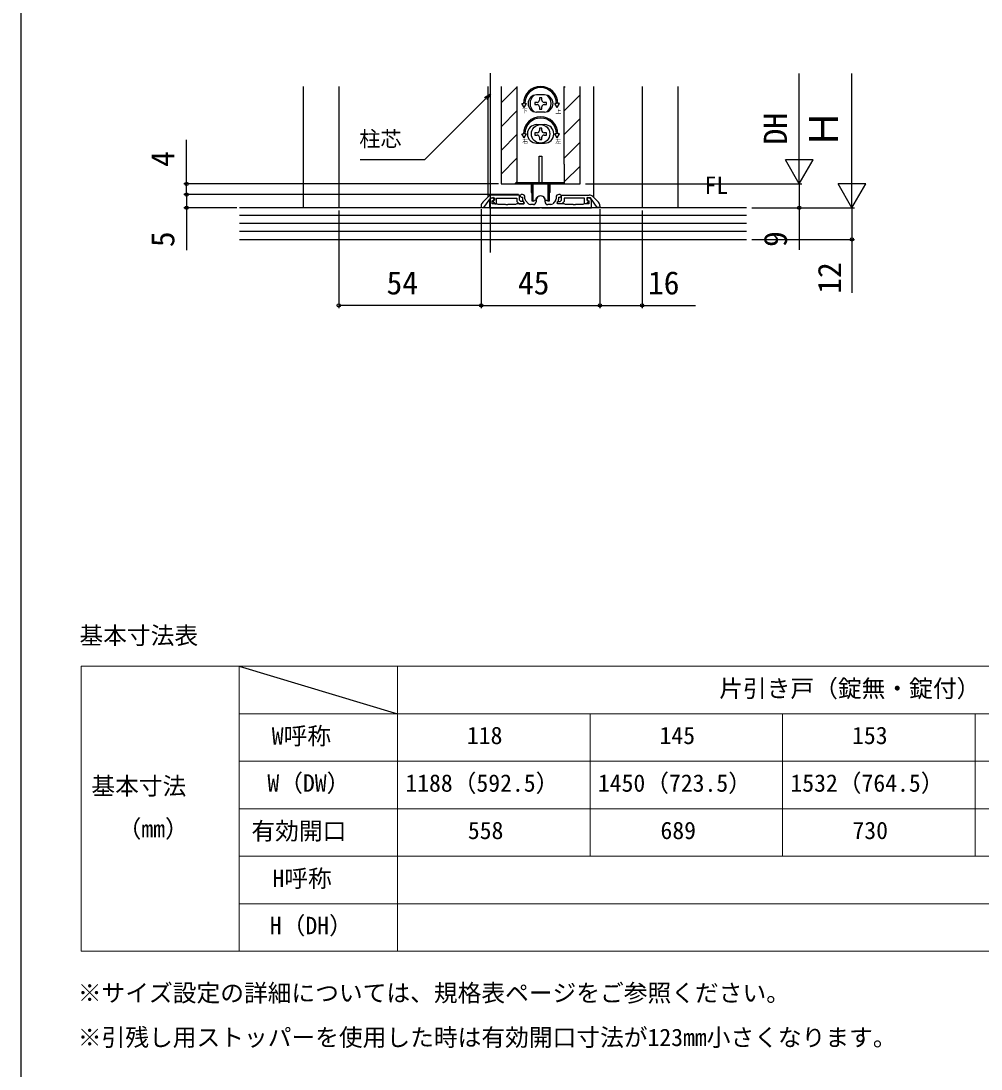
# Model space of a CAD drawing. Units: millimetres, scale not verified. Extents: x -525 to 525, y -783 to 779.
# Drawn here: x -524.9 to -160.9, y -386.8 to 10.4 of the extents above; entities that cross this region are included whole.
import ezdxf
from ezdxf.enums import TextEntityAlignment as Align

# ---------------------------------------------------------------- set-up
doc = ezdxf.new("R2010")
doc.units = ezdxf.units.MM
doc.header["$LTSCALE"] = 4
doc.layers.add('0-1_TABLE1', color=7, linetype='Continuous', lineweight=18)
for name, color, linetype in [('0-2_USER1', 3, 'Continuous'), ('0-3_YKK_11', 7, 'Continuous'), ('0-5_YKK_12', 2, 'Continuous'), ('0-6_YKK_13', 4, 'Continuous'), ('0-8_YKK_D', 6, 'Continuous'), ('0-9_YKK_ZWAK', 7, 'Continuous'), ('0-A_YSS_K', 3, 'Continuous')]:
    doc.layers.add(name, color=color, linetype=linetype)
doc.styles.add('ＭＳ ゴシック', font='')
doc.styles.get('ＭＳ ゴシック').set_extended_font_data('MS Gothic')

msp = doc.modelspace()

# ---------------------------------------------------------------- linework, layer by layer
at = {"layer": '0-1_TABLE1'}
for p, q in [((-502.113, -234.148), (201.887, -234.148)), ((-502.113, -234.148), (-502.113, -342.148)), ((-442.113, -234.148), (-442.113, -342.148)), ((-382.113, -234.148), (-382.113, -342.148)), ((-442.113, -252.148), (201.887, -252.148)), ((-309.113, -252.148), (-309.113, -306.148)), ((-236.113, -252.148), (-236.113, -306.148)), ((-163.113, -252.148), (-163.113, -306.148)), ((-442.113, -270.148), (201.887, -270.148)), ((-442.113, -288.148), (201.887, -288.148)), ((-442.113, -306.148), (201.887, -306.148)), ((-442.113, -324.148), (201.887, -324.148)), ((-502.113, -342.148), (201.887, -342.148))]:
    msp.add_line(p, q, dxfattribs=at)
at = {"layer": '0-2_USER1'}
msp.add_line((-442.113, -234.148), (-382.113, -252.148), dxfattribs=at)
at = {"layer": '0-3_YKK_11'}
for p, q in [((-335.9, -55.598), (-346.272, -55.598)), ((-319.9, -55.598), (-309.528, -55.598)), ((-347.686, -56.184), (-349.814, -58.313)), ((-347.2, -57.798), (-347.2, -60.4)), ((-333.8, -57.02), (-333.8, -56.4)), ((-332.498, -58.864), (-333.547, -57.684)), ((-330.6, -59.2), (-331.751, -59.2)), ((-329.6, -57.6), (-329.6, -58.2)), ((-326.2, -58.2), (-326.2, -57.6)), ((-324.049, -59.2), (-325.2, -59.2)), ((-322.253, -57.684), (-323.302, -58.864)), ((-322, -56.4), (-322, -57.02)), ((-308.114, -56.184), (-305.986, -58.313))]:
    msp.add_line(p, q, dxfattribs=at)
for points in [[(-350.4, -59.727), (-350.4, -60.298), (-349.4, -60.298), (-346.8, -56.598), (-345.4, -56.598), (-345.4, -57.506), (-346.068, -57.75), (-345.264, -58.898), (-344.6, -58.898), (-344.6, -56.798), (-336.9, -56.798), (-336.9, -57.981), (-335.983, -58.898), (-334.3, -58.898), (-334.3, -58.098), (-335.369, -58.098), (-335.9, -57.567), (-335.9, -55.598)], [(-334.8, -55.4), (-335.3, -55.4), (-335.8, -55.9), (-335.3, -56.4), (-334.8, -56.4), (-334.8, -57.02)], [(-305.4, -59.727), (-305.4, -60.298), (-306.4, -60.298), (-309, -56.598), (-310.4, -56.598), (-310.4, -57.506), (-309.732, -57.75), (-310.536, -58.898), (-311.2, -58.898), (-311.2, -56.798), (-318.9, -56.798), (-318.9, -57.981), (-319.817, -58.898), (-321.5, -58.898), (-321.5, -58.098), (-320.431, -58.098), (-319.9, -57.567), (-319.9, -55.598)], [(-321, -57.02), (-321, -56.4), (-320.5, -56.4), (-320, -55.9), (-320.5, -55.4), (-321, -55.4)], [(-347.2, -60.4), (-328.358, -60.4), (-328.175, -60.28), (-327.625, -60.28), (-327.442, -60.4), (-308.6, -60.4), (-308.6, -57.798)], [(-334.295, -58.349), (-334.139, -58.524), (-334.307, -58.9), (-336.9, -58.9), (-337.16, -59.05), (-337.42, -59.2), (-340.242, -59.2), (-340.425, -59.32), (-340.975, -59.32), (-341.158, -59.2), (-343.98, -59.2), (-344.24, -59.05), (-344.5, -58.9), (-346.2, -58.9), (-346.2, -57.728), (-345.515, -57.479), (-345.858, -56.54), (-346.476, -56.765)], [(-309.324, -56.765), (-309.942, -56.54), (-310.285, -57.479), (-309.6, -57.728), (-309.6, -58.9), (-311.3, -58.9), (-311.56, -59.05), (-311.82, -59.2), (-314.642, -59.2), (-314.825, -59.32), (-315.375, -59.32), (-315.558, -59.2), (-318.38, -59.2), (-318.64, -59.05), (-318.9, -58.9), (-321.493, -58.9), (-321.661, -58.524), (-321.505, -58.349)]]:
    msp.add_lwpolyline(points, dxfattribs=at)
for centre, radius, start, end in [((-346.272, -57.598), 2, 90, 134.99999), ((-334.8, -56.4), 1, 0.00001, 89.99999), ((-321, -56.4), 1, 90.00001, 179.99999), ((-309.528, -57.598), 2, 45.00001, 90), ((-348.4, -59.727), 2, 135.00001, 180), ((-346.1, -57.798), 1.1, 110.00001, 179.99998), ((-332.8, -57.02), 2, 180.00001, 221.63353), ((-332.8, -57.02), 1, 180.00003, 221.63355), ((-331.751, -58.2), 1, 221.63354, 270), ((-330.6, -58.2), 1, 270.00001, 359.99999), ((-327.9, -57.6), 1.7, 359.99999, 180.00001), ((-325.2, -58.2), 1, 180.00001, 269.99999), ((-324.049, -58.2), 1, 270, 318.36646), ((-323, -57.02), 1, 318.36645, 359.99997), ((-323, -57.02), 2, 318.36647, 359.99999), ((-309.7, -57.798), 1.1, 0.00002, 69.99999), ((-307.4, -59.727), 2, 360, 44.99999)]:
    msp.add_arc(centre, radius, start, end, dxfattribs=at)
at = {"layer": '0-5_YKK_12'}
for p, q in [((-346.9, -77.4), (-346.9, -9.41)), ((-417.9, -14.4), (-417.9, -60.4)), ((-404.4, -14.413), (-404.4, -60.4)), ((-347.884, -14.413), (-347.884, -56.398)), ((-342.885, -14.413), (-342.885, -51.4)), ((-342.885, -14.413), (-342.885, -51.4)), ((-342.885, -20.708), (-336.885, -14.708)), ((-318.885, -14.668), (-318.629, -14.413)), ((-307.884, -14.413), (-307.884, -56.399)), ((-289.4, -14.413), (-289.4, -60.4)), ((-275.9, -14.413), (-275.9, -60.4)), ((-318.885, -23.648), (-312.885, -17.649)), ((-342.885, -29.688), (-336.885, -23.688)), ((-318.885, -32.629), (-312.885, -26.629)), ((-342.885, -38.668), (-336.885, -32.668)), ((-318.885, -41.609), (-312.885, -35.609)), ((-342.885, -47.648), (-336.885, -41.648)), ((-318.885, -50.589), (-312.885, -44.589)), ((-337.656, -51.4), (-336.885, -50.629))]:
    msp.add_line(p, q, dxfattribs=at)
msp.add_lwpolyline([(-342.885, -51.4), (-312.885, -51.4), (-312.885, -14.413)], dxfattribs=at)
at = {"layer": '0-6_YKK_13'}
for p, q in [((-336.885, -14.4), (-336.885, -43.9)), ((-318.885, -43.9), (-318.885, -14.4)), ((-326.385, -17.65), (-329.385, -17.65)), ((-328.325, -18.7), (-328.325, -19.58)), ((-327.445, -18.7), (-328.325, -18.7)), ((-327.445, -19.58), (-327.445, -18.7)), ((-335.001, -20.9), (-334.385, -20.9)), ((-334.135, -22.4), (-335.001, -20.9)), ((-334.135, -22.4), (-333.269, -20.9)), ((-333.885, -20.9), (-333.269, -20.9)), ((-329.205, -20.46), (-330.085, -20.46)), ((-330.085, -20.46), (-330.085, -21.34)), ((-330.085, -21.34), (-329.205, -21.34)), ((-328.325, -22.22), (-328.325, -23.1)), ((-328.325, -23.1), (-327.445, -23.1)), ((-327.445, -23.1), (-327.445, -22.22)), ((-325.685, -20.46), (-326.565, -20.46)), ((-326.565, -21.34), (-325.685, -21.34)), ((-325.685, -21.34), (-325.685, -20.46)), ((-321.885, -20.9), (-322.501, -20.9)), ((-321.635, -22.4), (-322.501, -20.9)), ((-326.385, -24.15), (-329.385, -24.15)), ((-329.385, -28.9), (-326.385, -28.9)), ((-328.325, -30.2), (-328.325, -31.08)), ((-327.445, -30.2), (-328.325, -30.2)), ((-327.445, -31.08), (-327.445, -30.2)), ((-335.001, -32.4), (-334.385, -32.4)), ((-334.135, -33.9), (-335.001, -32.4)), ((-334.135, -33.9), (-333.269, -32.4)), ((-333.885, -32.4), (-333.269, -32.4)), ((-329.205, -31.96), (-330.085, -31.96)), ((-330.085, -31.96), (-330.085, -32.84)), ((-330.085, -32.84), (-329.205, -32.84)), ((-328.325, -33.72), (-328.325, -34.6)), ((-328.325, -34.6), (-327.445, -34.6)), ((-327.445, -34.6), (-327.445, -33.72)), ((-325.685, -31.96), (-326.565, -31.96)), ((-326.565, -32.84), (-325.685, -32.84)), ((-325.685, -32.84), (-325.685, -31.96)), ((-321.635, -33.9), (-322.501, -32.4)), ((-321.885, -32.4), (-322.501, -32.4)), ((-321.635, -33.9), (-320.769, -32.4)), ((-320.769, -32.4), (-321.385, -32.4)), ((-329.385, -35.9), (-326.385, -35.9)), ((-328.385, -40.9), (-327.385, -40.9)), ((-328.385, -51.1), (-328.385, -40.9)), ((-327.385, -40.9), (-327.385, -51.1)), ((-336.885, -43.9), (-336.885, -51.4)), ((-336.885, -50.9), (-318.885, -50.9)), ((-331.385, -54.648), (-331.385, -51.4)), ((-331.135, -57.9), (-331.135, -51.4)), ((-330.735, -57.9), (-330.735, -51.4)), ((-327.385, -51.1), (-328.385, -51.1)), ((-325.035, -57.9), (-325.035, -51.4)), ((-324.385, -51.4), (-324.385, -54.648)), ((-331.137, -54.944), (-331.135, -54.944)), ((-331.135, -54.9), (-331.135, -57.9)), ((-324.635, -57.9), (-324.635, -54.9)), ((-324.635, -54.944), (-324.633, -54.944)), ((-330.735, -57.9), (-331.135, -57.9)), ((-330.735, -57.9), (-330.115, -57.674)), ((-325.035, -57.9), (-325.655, -57.674))]:
    msp.add_line(p, q, dxfattribs=at)
for points in [[(-321.635, -22.4), (-320.769, -20.9), (-321.385, -20.9)], [(-318.885, -43.9), (-318.885, -51.4), (-336.885, -51.4)], [(-324.635, -51.4), (-324.635, -57.9), (-325.035, -57.9)]]:
    msp.add_lwpolyline(points, dxfattribs=at)
msp.add_circle((-327.885, -32.4), 3.5, dxfattribs=at)
for centre, radius, start, end in [((-327.885, -20.9), 6.5, 0, 180), ((-327.885, -20.9), 6, 0, 180), ((-329.385, -20.9), 3.25, 90, 270), ((-327.885, -20.9), 4, 129.83844, 230.16156), ((-329.205, -19.58), 0.88, 270, 0), ((-326.565, -19.58), 0.88, 180, 270), ((-326.385, -20.9), 3.25, 270, 90), ((-327.885, -20.9), 4, 309.83844, 50.16156), ((-329.205, -22.22), 0.88, 0, 90), ((-326.565, -22.22), 0.88, 90, 180), ((-327.885, -32.4), 6.5, 0, 180), ((-327.885, -32.4), 6, 0, 180), ((-329.385, -32.4), 3.5, 90, 270), ((-329.205, -31.08), 0.88, 270, 0), ((-326.565, -31.08), 0.88, 180, 270), ((-326.385, -32.4), 3.5, 270, 90), ((-329.205, -33.72), 0.88, 0, 90), ((-326.565, -33.72), 0.88, 90, 180), ((-331.085, -54.648), 0.3, 180, 260), ((-324.685, -54.648), 0.3, 280, 0), ((-330.286, -57.205), 0.5, 290, 343.84988), ((-327.885, -57.9), 2, 16.15012, 163.84988), ((-325.483, -57.205), 0.5, 196.15012, 250)]:
    msp.add_arc(centre, radius, start, end, dxfattribs=at)
at = {"layer": '0-8_YKK_D'}
for p, q in [((-229.835, -40.9), (-229.835, -9.554)), ((-209.835, -49.9), (-209.835, -9.554)), ((-462.097, -51.4), (-462.097, -34.732)), ((-229.835, -51.4), (-229.835, -33.213)), ((-229.835, -51.4), (-235.085, -42.307)), ((-224.585, -42.307), (-235.085, -42.307)), ((-229.835, -51.4), (-224.585, -42.307)), ((-209.835, -60.4), (-209.835, -42.213)), ((-343.885, -51.4), (-463.097, -51.4)), ((-462.097, -55.4), (-462.097, -51.4)), ((-310.885, -51.4), (-228.835, -51.4)), ((-265.884, -51.4), (-228.835, -51.4)), ((-209.835, -60.4), (-215.085, -51.307)), ((-204.585, -51.307), (-215.085, -51.307)), ((-209.835, -60.4), (-204.585, -51.307)), ((-336.285, -55.4), (-463.097, -55.4)), ((-336.285, -55.4), (-463.097, -55.4)), ((-462.097, -55.4), (-462.097, -57.95)), ((-443.097, -60.4), (-463.097, -60.4)), ((-404.4, -61.4), (-404.4, -98.4)), ((-350.4, -60.998), (-350.4, -98.4)), ((-350.4, -60.998), (-350.4, -98.4)), ((-305.4, -60.998), (-305.4, -98.4)), ((-305.4, -60.998), (-305.4, -98.4)), ((-289.4, -61.4), (-289.4, -98.4)), ((-247.835, -60.4), (-228.835, -60.4)), ((-247.834, -60.4), (-208.835, -60.4)), ((-247.834, -60.4), (-208.835, -60.4)), ((-247.835, -72.4), (-208.835, -72.4)), ((-350.4, -97.4), (-404.4, -97.4)), ((-350.4, -97.4), (-305.4, -97.4))]:
    msp.add_line(p, q, dxfattribs=at)
for points in [[(-346.884, -17.245), (-348.687, -19.048), (-371.861, -42.222), (-396.252, -42.222)], [(-349.171, -18.565), (-346.884, -17.245), (-348.204, -19.532)], [(-229.835, -51.4), (-229.835, -60.4), (-229.835, -76.318)], [(-462.097, -55.4), (-462.097, -60.4), (-462.097, -76.455)], [(-209.835, -60.4), (-209.835, -72.4), (-209.835, -92.677)], [(-305.4, -97.4), (-289.4, -97.4), (-269.191, -97.4)]]:
    msp.add_lwpolyline(points, dxfattribs=at)
for centre in [(-462.097, -51.4), (-462.097, -55.4), (-462.097, -55.4), (-462.097, -60.4), (-229.835, -60.4), (-209.835, -72.4), (-404.4, -97.4), (-350.4, -97.4), (-350.4, -97.4), (-305.4, -97.4), (-305.4, -97.4), (-289.4, -97.4)]:
    msp.add_circle(centre, 0.637, dxfattribs=at)
at = {"layer": '0-9_YKK_ZWAK'}
msp.add_line((-524.9, 746.6), (-524.9, -783.4), dxfattribs=at)
at = {"layer": '0-A_YSS_K'}
for p, q in [((-249.835, -60.4), (-442.097, -60.4)), ((-249.835, -63.4), (-442.097, -63.4)), ((-249.835, -66.4), (-442.097, -66.4)), ((-249.835, -69.4), (-442.097, -69.4)), ((-442.097, -72.4), (-307.885, -72.4)), ((-313.085, -72.4), (-249.835, -72.4))]:
    msp.add_line(p, q, dxfattribs=at)

# ---------------------------------------------------------------- texts
at = {"layer": '0-1_TABLE1', "style": 'ＭＳ ゴシック'}
for s, p in [('片引き戸（錠無・錠付）', (-260.158, -247.852)), ('W呼称', (-429.806, -265.852)), ('118', (-355.815, -265.648)), ('145', (-282.789, -265.648)), ('153', (-209.789, -265.648)), ('W（DW）', (-431.468, -283.699)), ('1188（592.5）', (-379.158, -283.699)), ('1450（723.5）', (-306.158, -283.699)), ('1532（764.5）', (-233.158, -283.699)), ('基本寸法', (-498.193, -284.841)), ('（mm）', (-488.247, -301.017)), ('有効開口', (-437.528, -301.878)), ('558', (-355.457, -301.648)), ('689', (-282.431, -301.648)), ('730', (-209.636, -301.648)), ('H呼称', (-429.551, -319.852)), ('H（DH）', (-430.548, -337.699))]:
    msp.add_text(s, height=6.598, dxfattribs=at).set_placement(p, align=Align.BOTTOM_LEFT)
at = {"layer": '0-2_USER1', "style": 'ＭＳ ゴシック'}
for s, p in [('FL', (-265.727, -57.172)), ('基本寸法表', (-502.727, -227.784)), ('※サイズ設定の詳細については、規格表ページをご参照ください。', (-503.34, -363.244)), ('※引残し用ストッパーを使用した時は有効開口寸法が123mm小さくなります。', (-503.34, -380.085))]:
    msp.add_text(s, height=6.598, dxfattribs=at).set_placement(p, align=Align.BOTTOM_LEFT)
at = {"layer": '0-6_YKK_13', "style": 'ＭＳ ゴシック'}
for s, p in [('下', (-334.914, -24.944)), ('上', (-322.24, -25.113)), ('右', (-334.806, -36.468)), ('左', (-322.264, -36.504))]:
    msp.add_text(s, height=1.558, dxfattribs=at).set_placement(p, align=Align.BOTTOM_LEFT)
at = {"layer": '0-8_YKK_D', "style": 'ＭＳ ゴシック'}
for s, height, p in [('DH', 8.798, (-231.835, -36.443)), ('Ｈ', 11, (-211.835, -38.079)), ('4', 8.798, (-464.097, -44.914)), ('5', 8.798, (-464.097, -75.341)), ('9', 8.798, (-231.835, -75.273)), ('12', 8.798, (-211.335, -93.018))]:
    msp.add_text(s, height=height, rotation=90, dxfattribs=at).set_placement(p, align=Align.BOTTOM_LEFT)
for s, height, p in [('柱芯', 5.865, (-396.605, -39.01)), ('54', 8.798, (-386.298, -95.9)), ('45', 8.798, (-336.491, -95.9)), ('16', 8.798, (-287.191, -95.9))]:
    msp.add_text(s, height=height, dxfattribs=at).set_placement(p, align=Align.BOTTOM_LEFT)

doc.saveas('drawing.dxf')
